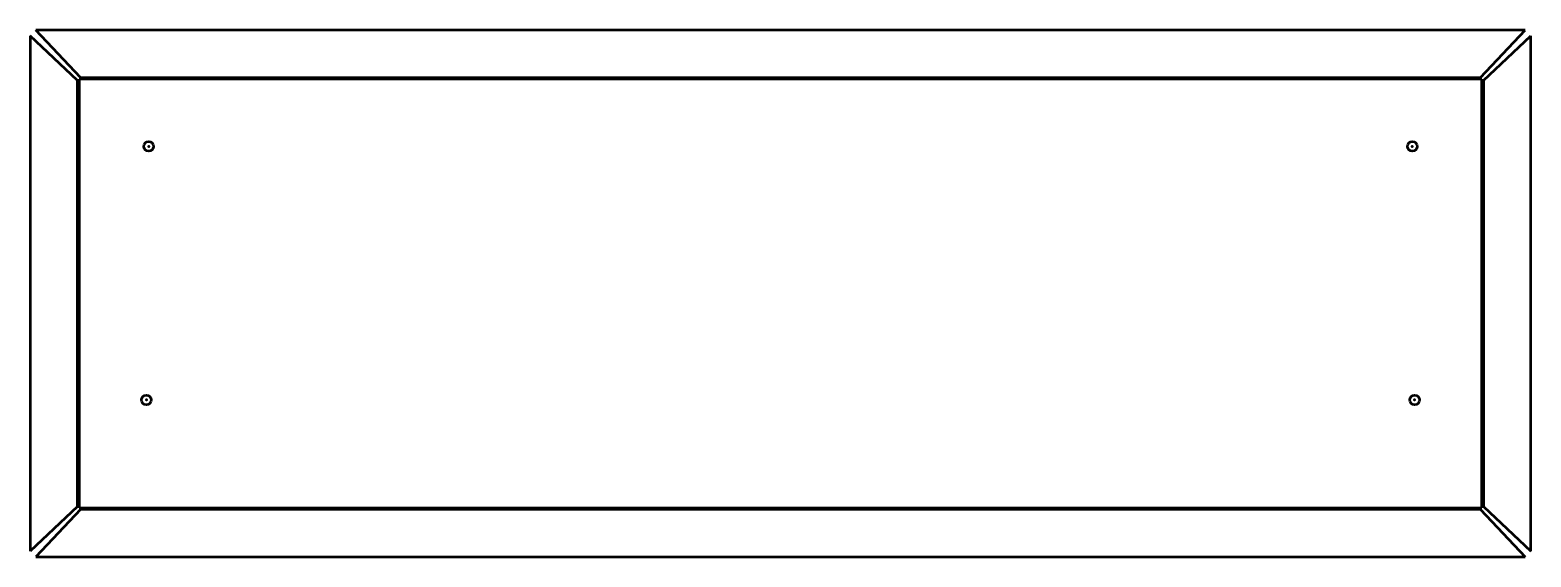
# Model space of a CAD drawing. Header units: millimetres. Extents: x -31 to 892, y -30 to 294.
import ezdxf

# ---------------------------------------------------------------- set-up
doc = ezdxf.new("R2010")
doc.units = ezdxf.units.MM
for name, color, linetype, lineweight in [('IV_ARC_CENTERS', 7, 'Continuous', 50), ('IV_BEND', 7, 'Continuous', 50), ('IV_INTERIOR_PROFILES', 7, 'Continuous', 50), ('IV_OUTER_PROFILE', 7, 'Continuous', 50), ('IV_TANGENT', 7, 'Continuous', 50)]:
    doc.layers.add(name, color=color, linetype=linetype, lineweight=lineweight)

msp = doc.modelspace()

# ---------------------------------------------------------------- linework, layer by layer
at = {"layer": 'IV_ARC_CENTERS'}
for p in [(41.98, 222.29), (819.15, 222.29), (40.56, 66.29), (820.56, 66.29)]:
    msp.add_point(p, dxfattribs=at)
at = {"layer": 'IV_BEND'}
for p, q in [((-1.23, 0.73), (-1.23, 262.86)), ((0, 264.09), (861.13, 264.09)), ((862.36, 262.86), (862.36, 0.73)), ((861.13, -0.5), (0, -0.5))]:
    msp.add_line(p, q, dxfattribs=at)
at = {"layer": 'IV_INTERIOR_PROFILES'}
for centre in [(41.98, 222.29), (819.15, 222.29), (40.56, 66.29), (820.56, 66.29)]:
    msp.add_circle(centre, 3, dxfattribs=at)
at = {"layer": 'IV_OUTER_PROFILE'}
for p, q in [((-1.74, 262.86), (-31.03, 290.39)), ((-31.03, 290.39), (-31.03, -26.8)), ((0, 264.59), (-27.53, 293.89)), ((888.66, 293.89), (-27.53, 293.89)), ((861.13, 264.59), (888.66, 293.89)), ((862.86, 262.86), (892.16, 290.39)), ((892.16, -26.8), (892.16, 290.39)), ((-0.73, 262.86), (-1.74, 262.86)), ((0, 263.59), (-0.73, 263.59)), ((-0.73, 263.59), (-0.73, 262.86)), ((0, 263.59), (0, 264.59)), ((861.13, 263.59), (861.13, 264.59)), ((861.86, 263.59), (861.13, 263.59)), ((861.86, 262.86), (861.86, 263.59)), ((861.86, 262.86), (862.86, 262.86)), ((-1.74, 0.73), (-31.03, -26.8)), ((-0.73, 0.73), (-1.74, 0.73)), ((-0.73, 0.73), (-0.73, 0)), ((-0.73, 0), (0, 0)), ((0, 0), (0, -1.01)), ((861.86, 0.73), (862.86, 0.73)), ((861.86, 0), (861.86, 0.73)), ((862.86, 0.73), (892.16, -26.8)), ((0, -1.01), (-27.53, -30.3)), ((861.13, 0), (861.13, -1.01)), ((861.13, 0), (861.86, 0)), ((861.13, -1.01), (888.66, -30.3)), ((-27.53, -30.3), (888.66, -30.3))]:
    msp.add_line(p, q, dxfattribs=at)
at = {"layer": 'IV_TANGENT'}
for p, q in [((-1.74, 0.73), (-1.74, 262.86)), ((-0.73, 262.86), (-0.73, 0.73)), ((0, 264.59), (861.13, 264.59)), ((861.13, 263.59), (0, 263.59)), ((861.86, 0.73), (861.86, 262.86)), ((862.86, 262.86), (862.86, 0.73)), ((0, 0), (861.13, 0)), ((861.13, -1.01), (0, -1.01))]:
    msp.add_line(p, q, dxfattribs=at)

doc.saveas('drawing.dxf')
